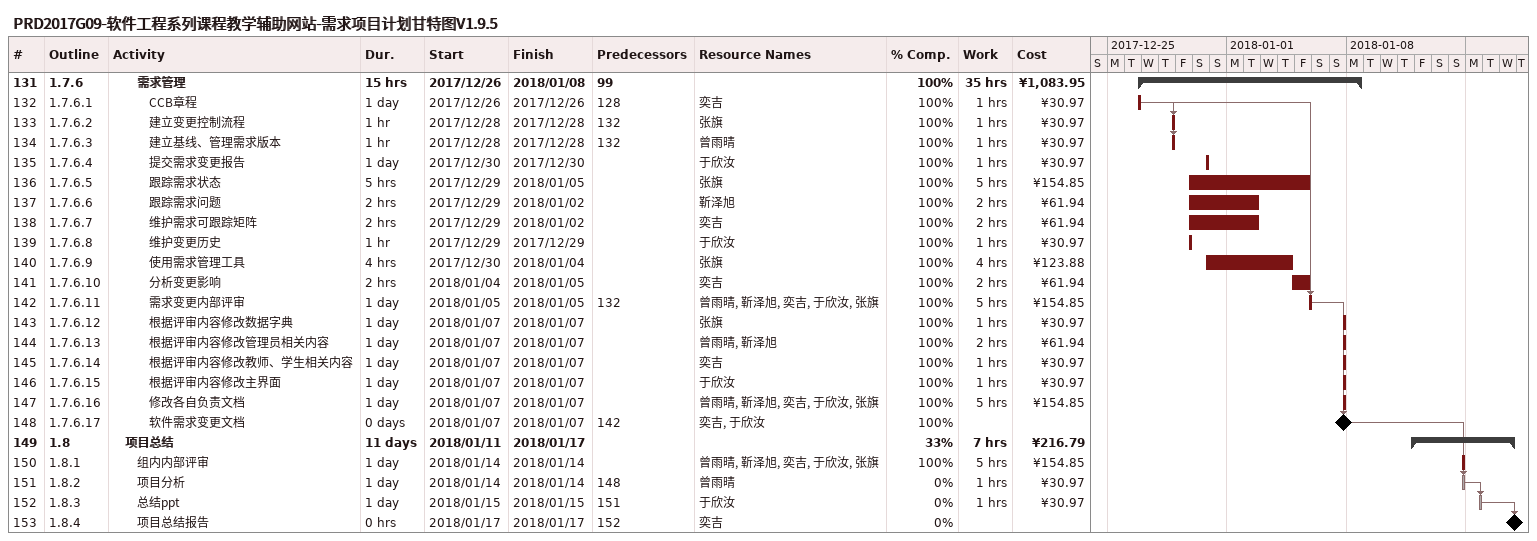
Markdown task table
PRD2017G09-软件工程系列课程教学辅助网站-需求项目计划甘特图V1.9.5

| ID | WBS | Task | Duration | Start | Finish | Predecessors | Resources | % complete | Work (h) | Cost (¥) |
|---|---|---|---|---|---|---|---|---|---|---|
| 131 | 1.7.6 | **需求管理** | 15h | 2017-12-26 | 2018-01-08 | 99 |  | 100 | 35 | 1083.95 |
| 132 | 1.7.6.1 | CCB章程 | 1d | 2017-12-26 | 2017-12-26 | 128 | 奕吉 | 100 | 1 | 30.97 |
| 133 | 1.7.6.2 | 建立变更控制流程 | 1h | 2017-12-28 | 2017-12-28 | 132 | 张旗 | 100 | 1 | 30.97 |
| 134 | 1.7.6.3 | 建立基线、管理需求版本 | 1h | 2017-12-28 | 2017-12-28 | 132 | 曾雨晴 | 100 | 1 | 30.97 |
| 135 | 1.7.6.4 | 提交需求变更报告 | 1d | 2017-12-30 | 2017-12-30 |  | 于欣汝 | 100 | 1 | 30.97 |
| 136 | 1.7.6.5 | 跟踪需求状态 | 5h | 2017-12-29 | 2018-01-05 |  | 张旗 | 100 | 5 | 154.85 |
| 137 | 1.7.6.6 | 跟踪需求问题 | 2h | 2017-12-29 | 2018-01-02 |  | 靳泽旭 | 100 | 2 | 61.94 |
| 138 | 1.7.6.7 | 维护需求可跟踪矩阵 | 2h | 2017-12-29 | 2018-01-02 |  | 奕吉 | 100 | 2 | 61.94 |
| 139 | 1.7.6.8 | 维护变更历史 | 1h | 2017-12-29 | 2017-12-29 |  | 于欣汝 | 100 | 1 | 30.97 |
| 140 | 1.7.6.9 | 使用需求管理工具 | 4h | 2017-12-30 | 2018-01-04 |  | 张旗 | 100 | 4 | 123.88 |
| 141 | 1.7.6.10 | 分析变更影响 | 2h | 2018-01-04 | 2018-01-05 |  | 奕吉 | 100 | 2 | 61.94 |
| 142 | 1.7.6.11 | 需求变更内部评审 | 1d | 2018-01-05 | 2018-01-05 | 132 | 曾雨晴, 靳泽旭, 奕吉, 于欣汝, 张旗 | 100 | 5 | 154.85 |
| 143 | 1.7.6.12 | 根据评审内容修改数据字典 | 1d | 2018-01-07 | 2018-01-07 |  | 张旗 | 100 | 1 | 30.97 |
| 144 | 1.7.6.13 | 根据评审内容修改管理员相关内容 | 1d | 2018-01-07 | 2018-01-07 |  | 曾雨晴, 靳泽旭 | 100 | 2 | 61.94 |
| 145 | 1.7.6.14 | 根据评审内容修改教师、学生相关内容 | 1d | 2018-01-07 | 2018-01-07 |  | 奕吉 | 100 | 1 | 30.97 |
| 146 | 1.7.6.15 | 根据评审内容修改主界面 | 1d | 2018-01-07 | 2018-01-07 |  | 于欣汝 | 100 | 1 | 30.97 |
| 147 | 1.7.6.16 | 修改各自负责文档 | 1d | 2018-01-07 | 2018-01-07 |  | 曾雨晴, 靳泽旭, 奕吉, 于欣汝, 张旗 | 100 | 5 | 154.85 |
| 148 | 1.7.6.17 | 软件需求变更文档 | 0d | 2018-01-07 | 2018-01-07 | 142 | 奕吉, 于欣汝 | 100 |  |  |
| 149 | 1.8 | **项目总结** | 11d | 2018-01-11 | 2018-01-17 |  |  | 33 | 7 | 216.79 |
| 150 | 1.8.1 | 组内内部评审 | 1d | 2018-01-14 | 2018-01-14 |  | 曾雨晴, 靳泽旭, 奕吉, 于欣汝, 张旗 | 100 | 5 | 154.85 |
| 151 | 1.8.2 | 项目分析 | 1d | 2018-01-14 | 2018-01-14 | 148 | 曾雨晴 | 0 | 1 | 30.97 |
| 152 | 1.8.3 | 总结ppt | 1d | 2018-01-15 | 2018-01-15 | 151 | 于欣汝 | 0 | 1 | 30.97 |
| 153 | 1.8.4 | 项目总结报告 | 0h | 2018-01-17 | 2018-01-17 | 152 | 奕吉 | 0 |  |  |
